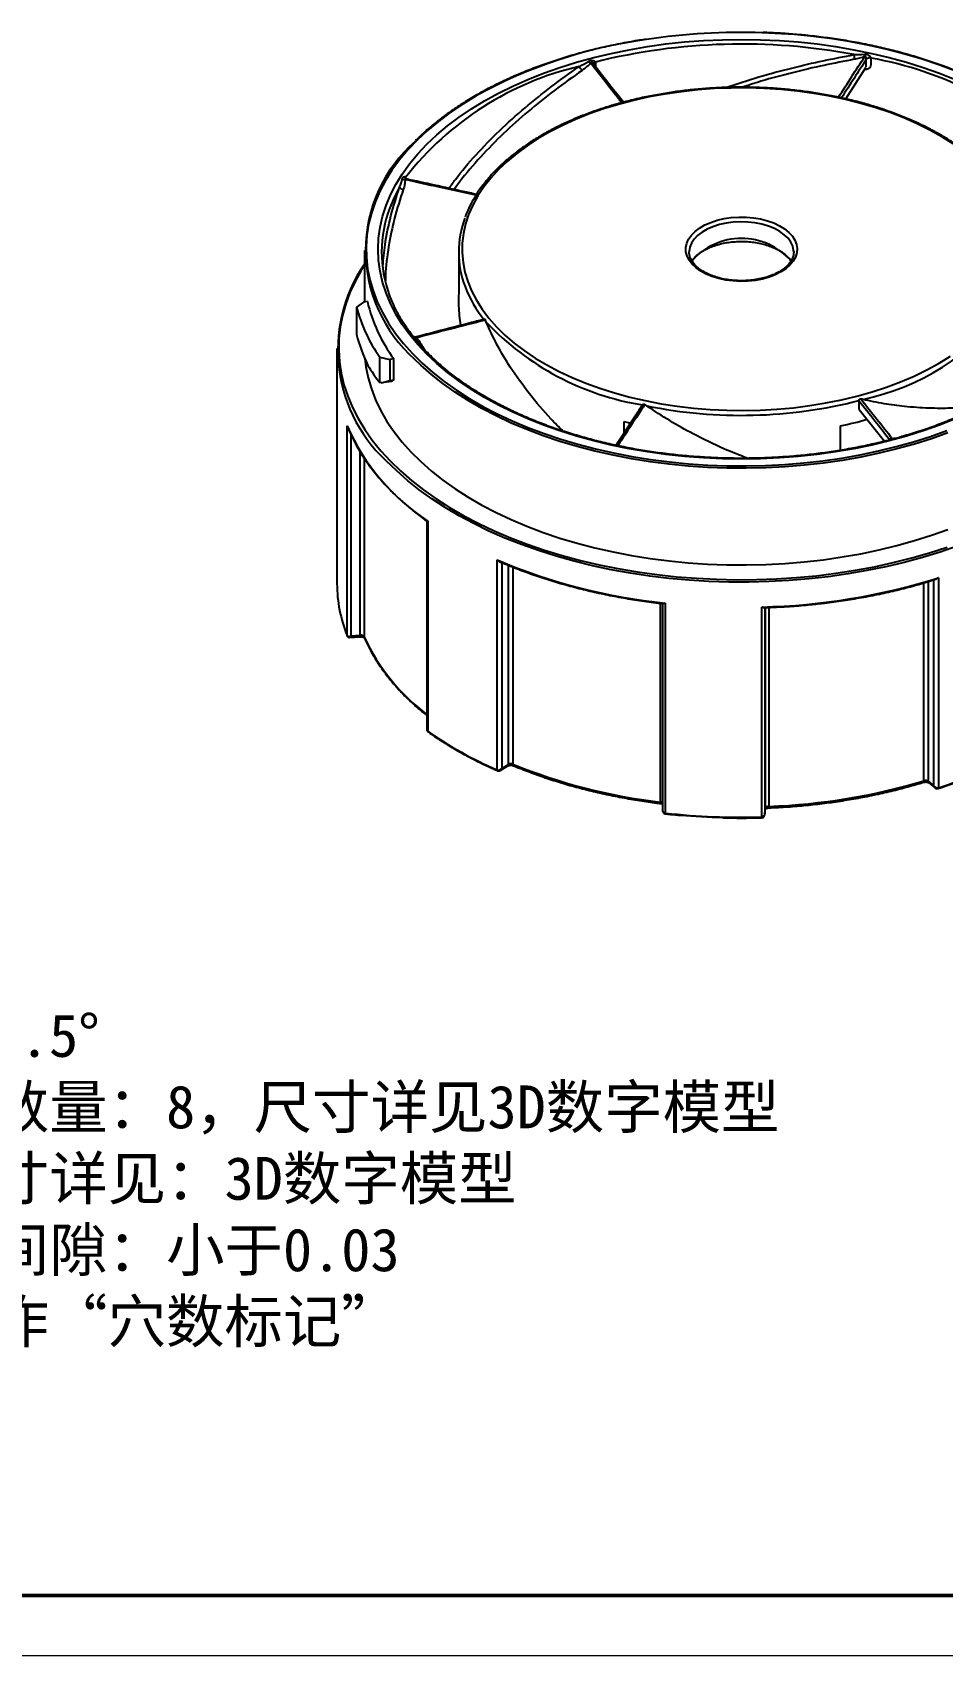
# Model space of a CAD drawing. Header units: millimetres. Extents: x 2517 to 77584, y 486 to 45347.
# Drawn here: x 3273.1 to 3315.6, y 577.5 to 653.2 of the extents above; entities that cross this region are included whole.
import ezdxf

# ---------------------------------------------------------------- set-up
doc = ezdxf.new("R2010")
doc.units = ezdxf.units.MM
for name, color, linetype, lineweight in [('实线', 7, 'Continuous', 25), ('引导线', 6, 'Continuous', 9), ('文本', 3, 'Continuous', 15), ('粗实线', 9, 'Continuous', 50)]:
    doc.layers.add(name, color=color, linetype=linetype, lineweight=lineweight)
doc.styles.get("Standard").update_dxf_attribs({"font": 'simfang.ttf'})

msp = doc.modelspace()

# ---------------------------------------------------------------- linework, layer by layer
at = {"layer": '实线'}
for p, q in [((3299.4012, 651.8342), (3299.4012, 651.6261)), ((3311.0944, 650.1175), (3312.0315, 651.589)), ((3312.0479, 651.6462), (3312.0479, 651.9681)), ((3290.5419, 646.4544), (3290.5419, 646.4229)), ((3288.6207, 643.0392), (3288.6207, 640.6407)), ((3293.0207, 642.9739), (3293.0207, 641.0651)), ((3303.781, 642.9967), (3303.7807, 642.9739)), ((3308.6607, 642.9739), (3308.6603, 642.999)), ((3288.572, 640.6331), (3288.2558, 640.3961)), ((3288.2558, 640.3961), (3288.2558, 639.1178)), ((3288.758, 640.6619), (3288.572, 640.6331)), ((3291.0378, 638.8567), (3290.9706, 638.936)), ((3291.3362, 638.56), (3291.397, 638.4531)), ((3287.3407, 638.4666), (3287.3407, 627.4923)), ((3289.3352, 638.0706), (3289.8143, 637.9566)), ((3289.3352, 636.8773), (3289.3352, 638.0706)), ((3290.0004, 637.9853), (3289.8143, 637.9566)), ((3289.8143, 637.9566), (3289.8143, 636.9817)), ((3290.0004, 637.0105), (3290.0004, 637.9853)), ((3289.414, 636.8622), (3289.3352, 636.8773)), ((3289.414, 636.8622), (3289.8143, 636.9817)), ((3289.8993, 636.9373), (3289.414, 636.8622)), ((3289.8143, 636.9817), (3290.0004, 637.0105)), ((3311.7159, 635.6193), (3312.9027, 634.1422)), ((3287.8152, 625.0646), (3287.8152, 634.8626)), ((3300.7467, 634.531), (3300.7467, 635.06)), ((3310.8434, 633.7176), (3310.8434, 634.8564)), ((3287.9879, 634.4598), (3287.9879, 625.0582)), ((3312.8344, 634.2272), (3312.8356, 634.1261)), ((3313.1209, 634.196), (3313.1209, 634.23)), ((3288.4307, 625.0851), (3288.4307, 633.6265)), ((3288.6026, 633.3657), (3288.6026, 625.0156)), ((3300.4698, 633.9652), (3300.6659, 633.8884)), ((3291.5388, 630.4178), (3291.5388, 620.6926)), ((3291.5747, 630.4128), (3291.5747, 620.6148)), ((3294.8249, 618.8029), (3294.8249, 628.6009)), ((3295.0365, 628.4811), (3295.0365, 618.8772)), ((3295.3458, 619.0621), (3295.3458, 628.354)), ((3295.5549, 628.271), (3295.5549, 619.0727)), ((3314.7371, 618.2984), (3314.7371, 627.5352)), ((3314.9416, 627.5955), (3314.9416, 618.2711)), ((3315.2033, 618.0631), (3315.2033, 627.673)), ((3315.4106, 627.7699), (3315.4106, 617.9719)), ((3302.4349, 617.3044), (3302.4349, 626.5795)), ((3302.5297, 626.5687), (3302.5297, 616.9402)), ((3302.6595, 626.5872), (3302.6595, 616.7892)), ((3307.1668, 616.6073), (3307.1668, 626.4053)), ((3307.3184, 626.3771), (3307.3184, 616.7579)), ((3307.3494, 617.0143), (3307.3494, 626.3781)), ((3307.4978, 626.3833), (3307.4978, 617.1)), ((3287.916, 624.9864), (3288.4236, 625.0172)), ((3287.9879, 625.0582), (3288.4307, 625.0851)), ((3291.5849, 620.5843), (3291.6003, 620.5714)), ((3294.9646, 618.7808), (3295.3128, 618.989)), ((3295.0365, 618.8772), (3295.3458, 619.0621)), ((3314.9416, 618.2711), (3315.2033, 618.0631)), ((3314.9715, 618.2001), (3315.2633, 617.9683)), ((3315.388, 617.9352), (3315.4092, 617.9399)), ((3302.6583, 616.7574), (3302.6802, 616.753)), ((3307.3171, 616.7406), (3307.3487, 617.0015)), ((3307.3184, 616.7579), (3307.3494, 617.0143)), ((3307.3487, 617.0015), (3307.3494, 617.0143))]:
    msp.add_line(p, q, dxfattribs=at)
at = {"layer": '实线', "flags": 128}
for points in [[(3316.1875, 651.4226), (3315.4325, 651.7077), (3314.6531, 651.9701), (3313.8513, 652.2089), (3313.0294, 652.4236), (3312.1893, 652.6136), (3311.3334, 652.7784), (3310.464, 652.9175), (3309.5833, 653.0306), (3308.6937, 653.1174), (3307.7976, 653.1776), (3307.1919, 653.2031)], [(3294.2282, 650.0277), (3294.8722, 650.3805), (3295.5474, 650.7134), (3296.2518, 651.0255), (3296.9836, 651.3158), (3297.7407, 651.5836), (3298.521, 651.8282), (3299.3224, 652.0489), (3300.1428, 652.245), (3300.9798, 652.4161), (3301.8311, 652.5617), (3302.6945, 652.6814), (3303.5676, 652.7748), (3304.4479, 652.8417), (3305.3331, 652.8819), (3306.2207, 652.8953), (3307.1083, 652.8819), (3307.9935, 652.8417), (3308.8738, 652.7748), (3309.7469, 652.6814), (3310.6103, 652.5617), (3311.4616, 652.4161), (3312.2986, 652.245), (3313.1189, 652.0489), (3313.9204, 651.8282), (3314.7007, 651.5836), (3315.4578, 651.3158), (3316.1895, 651.0255)], [(3312.0338, 651.5971), (3312.0448, 651.6203), (3312.0479, 651.6462), (3312.0479, 651.6462), (3312.0479, 651.6462)], [(3293.8322, 650.2563), (3293.2109, 649.8786), (3292.624, 649.483), (3292.0733, 649.0705), (3291.56, 648.6422), (3291.0857, 648.1991), (3290.6514, 647.7426), (3290.2585, 647.2738), (3289.9079, 646.7939), (3289.6005, 646.3042), (3289.3372, 645.806), (3289.1187, 645.3007), (3288.9455, 644.7895), (3288.8182, 644.2739), (3288.737, 643.7552), (3288.7021, 643.2348), (3288.7138, 642.714), (3288.7718, 642.1942), (3288.8761, 641.6769), (3289.0264, 641.1633), (3289.2223, 640.6549), (3289.4633, 640.153), (3289.7487, 639.6589), (3290.0778, 639.174), (3290.4497, 638.6995), (3290.8634, 638.2366), (3291.3179, 637.7867), (3291.8119, 637.3508), (3292.3441, 636.9303), (3292.913, 636.5261), (3293.5173, 636.1393), (3293.7823, 635.9817)], [(3316.1895, 635.1836), (3315.4578, 634.8933), (3314.7007, 634.6255), (3313.9204, 634.3809), (3313.1189, 634.1602), (3312.2986, 633.964), (3311.4616, 633.7929), (3310.6103, 633.6474), (3309.7469, 633.5277), (3308.8738, 633.4343), (3307.9935, 633.3674), (3307.1083, 633.3272), (3306.2207, 633.3137), (3305.3331, 633.3272), (3304.4479, 633.3674), (3303.5676, 633.4343), (3302.6945, 633.5277), (3301.8311, 633.6474), (3300.9798, 633.7929), (3300.1428, 633.964), (3299.3224, 634.1602), (3298.521, 634.3809), (3297.7407, 634.6255), (3296.9836, 634.8933), (3296.2518, 635.1836), (3295.5474, 635.4957), (3294.8722, 635.8286), (3294.2282, 636.1814), (3293.6169, 636.5532), (3293.0403, 636.943), (3292.4998, 637.3497), (3291.9968, 637.7721), (3291.5329, 638.2091), (3291.1092, 638.6596), (3290.727, 639.1223), (3290.3872, 639.5958), (3290.0908, 640.079), (3289.8386, 640.5705), (3289.6313, 641.0689), (3289.4695, 641.5729), (3289.3536, 642.0811), (3289.2839, 642.5921), (3289.2607, 643.1045), (3289.2839, 643.617), (3289.3536, 644.128), (3289.4695, 644.6362), (3289.6313, 645.1402), (3289.8386, 645.6386), (3290.0908, 646.1301), (3290.3872, 646.6132), (3290.727, 647.0868), (3291.1092, 647.5495), (3291.5329, 647.9999), (3291.9968, 648.437), (3292.4998, 648.8594), (3293.0403, 649.2661), (3293.6169, 649.6559), (3294.2282, 650.0277)], [(3316.1046, 648.0149), (3315.5783, 648.3473), (3315.0184, 648.661), (3314.427, 648.9548), (3313.8063, 649.2276), (3313.1584, 649.4785), (3312.4856, 649.7066), (3311.7905, 649.9111), (3311.0754, 650.0912), (3310.3429, 650.2463), (3309.5957, 650.3759), (3308.8364, 650.4794), (3308.0677, 650.5565), (3307.2924, 650.6069), (3306.5133, 650.6305), (3305.7331, 650.6271), (3304.9547, 650.5968), (3304.1808, 650.5397), (3303.4142, 650.456), (3302.6576, 650.3459), (3301.9138, 650.2099), (3301.1855, 650.0485), (3300.4751, 649.8623), (3299.7853, 649.6518), (3299.1186, 649.4179), (3298.4773, 649.1614), (3297.8637, 648.8832), (3297.28, 648.5844), (3296.7283, 648.2659), (3296.2106, 647.9289), (3295.7287, 647.5747), (3295.2844, 647.2045), (3294.8793, 646.8196), (3294.5147, 646.4214), (3294.192, 646.0113), (3293.9124, 645.5908), (3293.6769, 645.1614), (3293.4863, 644.7247), (3293.3412, 644.2822), (3293.2423, 643.8354), (3293.1898, 643.386), (3293.184, 642.9356), (3293.2248, 642.4859), (3293.3122, 642.0383), (3293.4457, 641.5945), (3293.625, 641.1562), (3293.8494, 640.7248), (3294.1181, 640.302), (3294.4301, 639.8892), (3294.7843, 639.4879), (3295.1794, 639.0995), (3295.6141, 638.7255), (3296.0867, 638.3671), (3296.5956, 638.0257), (3297.139, 637.7025), (3297.7149, 637.3987), (3298.3212, 637.1152), (3298.9558, 636.8532), (3299.6164, 636.6136), (3300.3006, 636.3972), (3301.0061, 636.2048), (3301.7302, 636.0371), (3302.4704, 635.8948), (3303.224, 635.7782), (3303.9883, 635.6878), (3304.7607, 635.624), (3305.5382, 635.587), (3306.3182, 635.5769), (3307.0979, 635.5938), (3307.8744, 635.6375), (3308.645, 635.7079), (3309.4069, 635.8049), (3310.1574, 635.9279), (3310.8938, 636.0767), (3311.6135, 636.2506), (3312.3139, 636.4491), (3312.9924, 636.6713), (3313.6468, 636.9166), (3314.2745, 637.1841), (3314.8734, 637.4728), (3315.4414, 637.7816)], [(3290.5312, 646.4222), (3290.5335, 646.4396), (3290.5419, 646.4575)], [(3290.5419, 646.4544), (3290.5335, 646.4368), (3290.5312, 646.4228)], [(3290.2633, 646.0068), (3290.0092, 645.5185), (3289.8057, 645.0383)], [(3308.0592, 642.0432), (3307.7977, 641.9112), (3307.5081, 641.8005), (3307.1956, 641.7131), (3306.8656, 641.6505), (3306.5241, 641.6138), (3306.1772, 641.6038), (3305.8311, 641.6205), (3305.492, 641.6638), (3305.1658, 641.7327), (3304.8585, 641.8261), (3304.5755, 641.9423), (3304.3218, 642.0793), (3304.102, 642.2345), (3303.9201, 642.4053), (3303.7791, 642.5886), (3303.6818, 642.781), (3303.6298, 642.9793), (3303.624, 643.1798), (3303.6645, 643.3789), (3303.7506, 643.5731), (3303.8809, 643.759), (3304.0528, 643.9332), (3304.2635, 644.0926), (3304.5091, 644.2344), (3304.7852, 644.356), (3305.087, 644.4553), (3305.409, 644.5305), (3305.7454, 644.5802), (3306.0904, 644.6036), (3306.4377, 644.6003), (3306.7811, 644.5702), (3307.1145, 644.514), (3307.4319, 644.4327), (3307.7278, 644.3276), (3307.9967, 644.2007), (3308.234, 644.0543), (3308.4353, 643.8909), (3308.5971, 643.7135), (3308.7165, 643.5252), (3308.7913, 643.3294), (3308.8203, 643.1296), (3308.8029, 642.9294), (3308.7394, 642.7322), (3308.631, 642.5418), (3308.4796, 642.3613), (3308.2878, 642.1941), (3308.0592, 642.0432)], [(3308.6603, 642.999), (3308.6573, 643.0476), (3308.6159, 643.2427), (3308.5277, 643.4325), (3308.3947, 643.6134), (3308.2194, 643.7818), (3308.0052, 643.9345), (3307.7562, 644.0686), (3307.4774, 644.1813), (3307.1741, 644.2705), (3306.8522, 644.3345), (3306.518, 644.372), (3306.1781, 644.3823), (3305.839, 644.3651), (3305.5073, 644.3209), (3305.1895, 644.2505), (3304.8918, 644.1552), (3304.6199, 644.037), (3304.3792, 643.898), (3304.1743, 643.7411), (3304.0093, 643.5692), (3303.8873, 643.3857), (3303.8107, 643.1942), (3303.7811, 642.9985), (3303.781, 642.9967)], [(3288.6207, 642.3473), (3288.4757, 642.1164), (3288.1882, 641.6014), (3287.9456, 641.0787), (3287.7484, 640.5496), (3287.5972, 640.0156), (3287.4922, 639.4778), (3287.4338, 638.9377), (3287.4221, 638.3966), (3287.4572, 637.8558), (3287.5389, 637.3168), (3287.667, 636.7807), (3287.8413, 636.249), (3288.0613, 635.7229), (3288.3264, 635.2039), (3288.636, 634.6931), (3288.9893, 634.1919), (3289.3855, 633.7014), (3289.8235, 633.223), (3290.3023, 632.7578), (3290.8206, 632.3069), (3291.3773, 631.8715), (3291.9708, 631.4526), (3292.4039, 631.1721)], [(3291.3362, 638.56), (3291.3089, 638.5535), (3291.3052, 638.5529)], [(3288.6466, 637.9811), (3288.6921, 637.6174), (3288.7969, 637.0977), (3288.9479, 636.5818), (3289.1447, 636.0711), (3289.3868, 635.5669), (3289.6735, 635.0706), (3290.0041, 634.5834), (3290.3777, 634.1067), (3290.7933, 633.6418), (3291.2498, 633.1898), (3291.7461, 632.7519), (3292.2807, 632.3295), (3292.8523, 631.9234), (3293.4593, 631.5349), (3294.1002, 631.1649), (3294.7732, 630.8145), (3295.4765, 630.4845), (3296.2084, 630.1759), (3296.9668, 629.8894), (3297.7498, 629.6259), (3298.5552, 629.386), (3299.3809, 629.1703), (3300.2248, 628.9794), (3301.0846, 628.8139), (3301.958, 628.6742), (3302.8427, 628.5605), (3303.7363, 628.4734), (3304.6366, 628.4129), (3305.541, 628.3792), (3306.4473, 628.3725), (3307.3529, 628.3927), (3308.2556, 628.4398), (3309.1528, 628.5136), (3310.0423, 628.6141), (3310.9217, 628.7408), (3311.7885, 628.8935), (3312.6406, 629.0717), (3313.4757, 629.275), (3314.2916, 629.5029), (3315.086, 629.7547), (3315.857, 630.0298)], [(3315.857, 634.5372), (3315.086, 634.2621), (3314.2916, 634.0102), (3313.4757, 633.7824), (3312.6406, 633.579), (3311.7885, 633.4008), (3310.9217, 633.2481), (3310.0423, 633.1214), (3309.1528, 633.0209), (3308.2556, 632.9471), (3307.3529, 632.9), (3306.4473, 632.8798), (3305.541, 632.8865), (3304.6366, 632.9202), (3303.7363, 632.9807), (3302.8427, 633.0679), (3301.958, 633.1815), (3301.0846, 633.3212), (3300.2248, 633.4867), (3299.3809, 633.6776), (3298.5552, 633.8933), (3297.7498, 634.1332), (3296.9668, 634.3967), (3296.2084, 634.6832), (3295.4765, 634.9918), (3294.7732, 635.3218), (3294.1002, 635.6722), (3293.4593, 636.0422), (3292.8523, 636.4307), (3292.2807, 636.8368), (3291.7461, 637.2593), (3291.2498, 637.6971), (3290.9663, 637.9715)], [(3315.4414, 637.7816), (3315.9763, 638.1094)], [(3293.7823, 635.9817), (3294.1553, 635.771), (3294.8252, 635.4222), (3295.5254, 635.0937), (3296.2539, 634.7865), (3297.0089, 634.5013), (3297.7883, 634.239), (3298.59, 634.0002), (3299.412, 633.7855), (3300.252, 633.5955), (3301.1079, 633.4307), (3301.9773, 633.2916), (3302.858, 633.1785), (3303.7476, 633.0917), (3304.6438, 633.0315), (3305.5441, 632.998), (3306.4463, 632.9913), (3307.3478, 633.0114), (3308.2463, 633.0583), (3309.1395, 633.1318), (3310.0249, 633.2318), (3310.9003, 633.3579), (3311.7632, 633.5099), (3312.6115, 633.6873), (3313.4427, 633.8898), (3314.2549, 634.1166), (3315.0457, 634.3673), (3315.8132, 634.6411)], [(3300.7467, 635.06), (3300.9918, 634.9972), (3301.0419, 634.9848)], [(3316.2937, 629.2482), (3315.4917, 628.9719), (3314.667, 628.7189), (3313.8216, 628.4897), (3312.9576, 628.2849), (3312.0771, 628.105), (3311.1823, 627.9505), (3310.2754, 627.8217), (3309.3585, 627.719), (3308.434, 627.6425), (3307.504, 627.5926), (3306.5709, 627.5693), (3305.637, 627.5726), (3304.7045, 627.6026), (3303.7756, 627.6592), (3302.8528, 627.7422), (3301.9382, 627.8515), (3301.0341, 627.9867), (3300.1427, 628.1476), (3299.2662, 628.3338), (3298.4066, 628.5447), (3297.5662, 628.7799), (3296.747, 629.0389), (3295.951, 629.3209), (3295.1801, 629.6252), (3294.4362, 629.9513), (3293.7211, 630.2981), (3293.0366, 630.665), (3292.3844, 631.0509), (3291.7661, 631.455), (3291.1831, 631.8762), (3290.637, 632.3136), (3290.1289, 632.766), (3289.8742, 633.0129)], [(3292.4039, 631.1721), (3292.5998, 631.0514), (3293.2626, 630.6687), (3293.9577, 630.3056), (3294.6832, 629.963), (3295.4374, 629.6416), (3296.2185, 629.3424), (3297.0244, 629.066), (3297.8531, 628.8132), (3298.7027, 628.5845), (3299.571, 628.3805), (3300.4558, 628.2018), (3301.3549, 628.0487), (3302.2661, 627.9217), (3303.1872, 627.8211), (3304.1158, 627.7471), (3305.0496, 627.7), (3305.9863, 627.6797), (3306.9236, 627.6865), (3307.8592, 627.7202), (3308.7907, 627.7808), (3309.7158, 627.8681), (3310.6322, 627.9819), (3311.5377, 628.122), (3312.4299, 628.2879), (3313.3067, 628.4793), (3314.1659, 628.6957), (3315.0053, 628.9366), (3315.8229, 629.2013)], [(3287.8166, 625.0505), (3287.8145, 625.0571), (3287.813, 625.0696)], [(3287.8152, 625.0646), (3287.817, 625.0512), (3287.8212, 625.04)], [(3288.611, 624.9744), (3288.6056, 624.9905), (3288.6026, 625.0156)], [(3314.709, 618.227), (3314.7152, 618.2299), (3314.7245, 618.2395), (3314.7314, 618.2546), (3314.7357, 618.2745), (3314.7371, 618.2984)], [(3315.4106, 617.9719), (3315.4083, 617.9596), (3315.4046, 617.9493), (3315.3996, 617.9414), (3315.3936, 617.9361), (3315.3881, 617.9339)], [(3315.4191, 617.9741), (3315.4184, 617.9622), (3315.4161, 617.9522), (3315.4125, 617.9447), (3315.4077, 617.9398), (3315.4047, 617.9383)], [(3302.669, 616.7877), (3302.6693, 616.7758), (3302.6702, 616.7661), (3302.6715, 616.759), (3302.6734, 616.7548), (3302.6753, 616.7535)]]:
    msp.add_lwpolyline(points, dxfattribs=at)
at = {"layer": '实线'}
for centre, radius, start, end in [((3306.2122, 623.3608), 29.8584, 88.119635, 98.512007), ((3304.8554, 630.2877), 22.8091, 97.716949, 118.900012), ((3306.2339, 624.4337), 28.2427, 79.306816, 104.000601), ((3311.2336, 652.0638), 0.27, 338.952611, 26.898718), ((3311.5979, 652.0794), 0.374, 2.532461, 19.524671), ((3301.9374, 637.5408), 14.4695, 103.123875, 141.957484), ((3299.7596, 652.2702), 1.2781, 209.935724, 220.094949), ((3299.3511, 652.1425), 0.3919, 224.96101, 244.651078), ((3299.4128, 651.729), 0.1089, 96.155086, 168.391508), ((3299.4104, 651.7284), 0.1062, 95.000565, 169.07478), ((3312.1985, 651.8229), 0.21, 74.348915, 135.854417), ((3312.1961, 651.8234), 0.2071, 73.420952, 135.699769), ((3309.3572, 635.5542), 16.7238, 44.823073, 80.021116), ((3295.4271, 643.0402), 6.7521, 131.163753, 228.650279), ((3290.4851, 646.603), 0.2545, 246.492902, 277.275577), ((3290.4564, 646.1133), 0.2206, 208.87666, 264.623668), ((3295.1926, 642.9741), 5.7689, 159.033411, 200.696431), ((3297.5389, 642.9736), 4.5169, 159.443749, 200.942231), ((3306.222, 640.5137), 3.0926, 41.393311, 138.802339), ((3294.4681, 638.4085), 7.0863, 145.60599, 229.587915), ((3298.6979, 643.4236), 5.7601, 201.001983, 218.818133), ((3295.353, 642.277), 7.3422, 194.843573, 214.953322), ((3295.7058, 642.2601), 7.1292, 192.95464, 216.842268), ((3309.4692, 647.3643), 11.5292, 282.108838, 322.251646), ((3303.6861, 648.6011), 12.9346, 223.470143, 260.717162), ((3290.9706, 639.0513), 0.1153, 270.013677, 313.712427), ((3306.2101, 657.5175), 22.1669, 258.519153, 284.329367), ((3297.2857, 639.0509), 10.3553, 203.857193, 236.529681), ((3306.7805, 653.7263), 19.3023, 282.15089, 285.935956), ((3313.0754, 634.1921), 0.0599, 0.413034, 40.584904), ((3313.075, 634.1909), 0.0603, 1.003629, 40.448229), ((3313.3262, 634.3564), 0.1077, 230.814277, 275.733802), ((3300.5663, 633.9579), 0.0968, 175.628831, 196.621567), ((3305.4473, 653.6814), 27.2372, 247.045718, 264.125397), ((3293.9045, 627.5146), 6.5638, 180.194621, 201.86929), ((3306.4549, 656.2891), 29.8923, 271.364706, 287.433699), ((3288.2745, 625.067), 0.1572, 341.551837, 6.609489), ((3288.4604, 624.9112), 0.1764, 36.285574, 99.719113), ((3297.4008, 629.1341), 9.7144, 205.084738, 232.883895), ((3291.6088, 620.6082), 0.0348, 169.044723, 225.463602), ((3291.6229, 620.6069), 0.0422, 175.803731, 231.421039), ((3302.032, 635.5526), 18.2348, 235.029917, 246.692458), ((3295.265, 619.0545), 0.0812, 306.086349, 5.365593), ((3295.4618, 618.8417), 0.2491, 68.055094, 117.746687), ((3295.6271, 619.0611), 0.0731, 170.844628, 236.760389), ((3305.4535, 643.3169), 26.187, 247.790383, 263.380725), ((3308.752, 638.9724), 22.0313, 287.615056, 297.893644), ((3294.8536, 618.8002), 0.0369, 171.233064, 236.755851), ((3294.8667, 618.8014), 0.0418, 177.931226, 245.28045), ((3306.4431, 645.9371), 28.8564, 272.094576, 286.703816), ((3314.8109, 618.0714), 0.2387, 56.796288, 108.001343), ((3315.0283, 618.2658), 0.0868, 176.512156, 229.184676), ((3302.5249, 617.2869), 0.0917, 169.022709, 213.786413), ((3302.4181, 617.1131), 0.192, 54.453341, 84.97745), ((3302.721, 616.7701), 0.0644, 162.775424, 192.417052), ((3306.219, 649.0486), 32.4556, 263.720394, 271.656301), ((3306.2091, 648.8014), 32.2273, 264.948728, 268.467209), ((3306.9988, 616.5974), 0.1585, 351.030238, 3.297697), ((3307.3607, 616.6254), 0.1948, 185.34567, 195.296969), ((3307.4805, 616.9586), 0.1425, 83.045417, 156.978099), ((3307.2721, 617.0818), 0.2264, 347.368742, 4.616822)]:
    msp.add_arc(centre, radius, start, end, dxfattribs=at)
for centre, major_axis, ratio, start_param, end_param in [((3306.2207, 640.6207), (18.1599, -0.103), 0.5910425, 3.291666, 3.4287711), ((3306.2207, 640.5864), (18.1585, 0.4526), 0.5080497, 3.4127571, 3.5058058), ((3306.2207, 638.9942), (17.5825, 3.8816), 0.2020054, 2.6984372, 2.7135068), ((3287.9711, 625.1501), (0.1535, 0.0903), 0.5003717, 3.0798208, 4.5306716), ((3287.9711, 625.1501), (0.0632, 0.1625), 0.3151061, 3.2856243, 4.2384258), ((3291.6988, 620.738), (0.1407, 0.1063), 0.7172505, 2.6448942, 3.3278001), ((3294.9214, 618.9414), (0.1407, 0.1063), 0.7172505, 3.5676911, 5.0185419), ((3294.9214, 618.9414), (0.0204, 0.1754), 0.7194871, 3.6500636, 4.4225022), ((3315.3328, 618.1174), (0.1373, -0.1075), 0.7640538, 4.3089396, 5.7597904), ((3315.3328, 618.1174), (-0.0125, 0.1763), 0.7779462, 1.8280789, 2.5017114), ((3302.6897, 616.9448), (0.1381, 0.0836), 0.9678817, 2.5419033, 3.9927541), ((3307.1588, 616.7644), (0.1381, 0.0836), 0.9678817, 4.2326452, 5.683496)]:
    msp.add_ellipse(centre, major_axis=major_axis, ratio=ratio, start_param=start_param, end_param=end_param, dxfattribs=at)
for points, knots in [([(3308.9618, 653.1074), (3308.7259, 653.1277), (3308.2075, 653.1722), (3307.623, 653.2058), (3307.2751, 653.2136), (3307.2126, 653.2151)], [0, 0, 0, 0, 0.4066266, 0.8933152, 1, 1, 1, 1]), ([(3321.6375, 647.9544), (3321.562, 648.0349), (3321.3499, 648.2608), (3320.9614, 648.6189), (3320.4763, 649.0285), (3319.9558, 649.4233), (3319.4031, 649.803), (3318.819, 650.1666), (3318.2052, 650.5132), (3317.563, 650.8421), (3316.8939, 651.1524), (3316.1996, 651.4434), (3315.4816, 651.7145), (3314.7418, 651.9651), (3313.9819, 652.1944), (3313.2036, 652.4021), (3312.4087, 652.5876), (3311.5993, 652.7504), (3310.7772, 652.8908), (3309.9439, 653.0056), (3309.3378, 653.0774), (3309.0084, 653.1037), (3308.9618, 653.1074)], [0, 0, 0, 0, 0.0295237, 0.0829361, 0.1363602, 0.1897924, 0.2432295, 0.2966692, 0.3501092, 0.4035482, 0.4569852, 0.5104198, 0.5638516, 0.6172805, 0.6707066, 0.7241299, 0.7775506, 0.830969, 0.8843852, 0.9377998, 0.9912128, 1, 1, 1, 1]), ([(3301.7626, 652.8984), (3301.663, 652.8841), (3301.2863, 652.8299), (3300.6437, 652.7119), (3299.8371, 652.5446), (3299.0463, 652.3534), (3298.2723, 652.1404), (3297.5171, 651.9058), (3296.7824, 651.6503), (3296.0702, 651.3742), (3295.3818, 651.0785), (3294.7194, 650.7634), (3294.1926, 650.4881), (3293.8905, 650.3162), (3293.7922, 650.2602)], [0, 0, 0, 0, 0.0331316, 0.1253457, 0.2175633, 0.3097849, 0.4020111, 0.4942424, 0.5864792, 0.6787218, 0.7709703, 0.8632248, 0.955485, 1, 1, 1, 1]), ([(3305.487, 650.6471), (3306.0019, 650.8175), (3307.033, 651.1588), (3308.5568, 651.5658), (3310.0483, 651.9118), (3310.9979, 652.0943), (3311.4743, 652.1859)], [0, 0, 0, 0, 0.2529662, 0.5065453, 0.752415, 1, 1, 1, 1]), ([(3311.9505, 652.2044), (3312.0145, 652.2104), (3312.0791, 652.1969), (3312.1614, 652.1506), (3312.187, 652.1313), (3312.2207, 652.0959), (3312.2312, 652.0829), (3312.2482, 652.0548), (3312.2547, 652.0389), (3312.2552, 652.0251)], [0, 0, 0, 0, 0.5, 0.5, 0.75, 0.75, 0.875, 0.875, 1, 1, 1, 1]), ([(3292.5742, 645.9424), (3292.6705, 646.0808), (3293.0477, 646.6229), (3293.8288, 647.5248), (3294.9107, 648.6452), (3296.0935, 649.7035), (3297.3399, 650.7033), (3298.2136, 651.3219), (3298.652, 651.6323)], [0, 0, 0, 0, 0.0634068, 0.2485053, 0.4389518, 0.6293984, 0.8140552, 1, 1, 1, 1]), ([(3298.7819, 651.447), (3298.3492, 651.1405), (3297.4808, 650.5255), (3296.2536, 649.5417), (3295.0966, 648.509), (3294.0281, 647.4096), (3293.2621, 646.5366), (3292.8915, 646.0078), (3292.8096, 645.8909)], [0, 0, 0, 0, 0.1876277, 0.3765655, 0.5643105, 0.7520555, 0.9452084, 1, 1, 1, 1]), ([(3299.1833, 651.7883), (3299.126, 651.7243), (3299.062, 651.6652), (3298.9272, 651.5521), (3298.8559, 651.4981), (3298.7819, 651.447)], [0, 0, 0, 0, 0.5, 0.5, 1, 1, 1, 1]), ([(3299.0738, 651.8655), (3299.1258, 651.8993), (3299.1882, 651.9161), (3299.2824, 651.9121), (3299.3139, 651.9064), (3299.3566, 651.8893), (3299.3702, 651.8821), (3299.3921, 651.8632), (3299.4006, 651.8509), (3299.4011, 651.8373)], [0, 0, 0, 0, 0.5, 0.5, 0.75, 0.75, 0.875, 0.875, 1, 1, 1, 1]), ([(3299.3007, 651.7536), (3299.2993, 651.7556), (3299.2864, 651.7741), (3299.2603, 651.7947), (3299.2303, 651.8116), (3299.2132, 651.8146), (3299.2044, 651.8139), (3299.1967, 651.8106), (3299.1883, 651.8024), (3299.1853, 651.794), (3299.1833, 651.7883)], [0, 0, 0, 0, 0.0456149, 0.420842, 0.6252827, 0.6893958, 0.7399206, 0.7905635, 0.858501, 1, 1, 1, 1]), ([(3300.6263, 649.9377), (3300.3826, 650.2509), (3299.9019, 650.8687), (3299.4206, 651.4846), (3299.1833, 651.7883)], [0, 0, 0, 0, 0.5068547, 1, 1, 1, 1]), ([(3300.708, 649.961), (3300.6273, 650.0641), (3300.1582, 650.6629), (3299.6892, 651.2597), (3299.3009, 651.7538)], [0, 0, 0, 0, 0.1721811, 1, 1, 1, 1]), ([(3311.4855, 651.9668), (3311.0168, 651.8761), (3310.0761, 651.694), (3308.6124, 651.3512), (3307.3309, 651.0127), (3306.5416, 650.7546), (3306.2491, 650.659)], [0, 0, 0, 0, 0.27801779, 0.55797674, 0.83616835, 1, 1, 1, 1]), ([(3310.7432, 650.1963), (3310.9506, 650.5174), (3311.3604, 651.1514), (3311.7696, 651.7838), (3311.9716, 652.0959)], [0, 0, 0, 0, 0.5063331, 1, 1, 1, 1]), ([(3312.0479, 651.9681), (3311.8565, 651.6713), (3311.4698, 651.0713), (3311.0831, 650.4701), (3310.8877, 650.1663)], [0, 0, 0, 0, 0.4947759, 1, 1, 1, 1]), ([(3311.9716, 652.0959), (3311.8876, 652.0657), (3311.8057, 652.0415), (3311.644, 651.9993), (3311.5641, 651.9815), (3311.4855, 651.9668)], [0, 0, 0, 0, 0.5, 0.5, 1, 1, 1, 1]), ([(3312.2552, 652.0219), (3312.2542, 651.9354), (3312.2527, 651.8117), (3312.2587, 651.6549), (3312.2188, 651.5723), (3312.1537, 651.5175), (3312.0606, 651.4968), (3311.9964, 651.4862), (3311.9625, 651.4806)], [0, 0, 0, 0, 0.3576546, 0.5110312, 0.6310642, 0.7515682, 0.8687964, 1, 1, 1, 1]), ([(3312.0479, 651.9691), (3312.0476, 651.9837), (3312.0467, 652.0032), (3312.0439, 652.0361), (3312.042, 652.051), (3312.0354, 652.0793), (3312.0319, 652.0937), (3312.0132, 652.1071), (3312.0037, 652.1083), (3311.9866, 652.1043), (3311.9789, 652.1004), (3311.9716, 652.0959)], [0, 0, 0, 0, 0.25, 0.25, 0.5, 0.5, 0.75, 0.75, 0.875, 0.875, 1, 1, 1, 1]), ([(3318.1584, 646.2562), (3318.0831, 646.3489), (3317.9016, 646.5724), (3317.5708, 646.9133), (3317.1737, 647.2795), (3316.7405, 647.6316), (3316.2742, 647.9689), (3315.7761, 648.2902), (3315.2478, 648.5945), (3314.691, 648.8808), (3314.1075, 649.1484), (3313.4992, 649.3963), (3312.8681, 649.6239), (3312.216, 649.8304), (3311.5451, 650.0152), (3310.8575, 650.1778), (3310.1553, 650.3177), (3309.4408, 650.4345), (3308.7162, 650.5277), (3307.9838, 650.5972), (3307.2458, 650.6426), (3306.5046, 650.664), (3305.7625, 650.6611), (3305.0219, 650.6341), (3304.285, 650.583), (3303.5542, 650.5079), (3302.8318, 650.4091), (3302.12, 650.2869), (3301.4211, 650.1417), (3300.7373, 649.9738), (3300.0706, 649.7839), (3299.4233, 649.5724), (3298.7974, 649.34), (3298.1947, 649.0873), (3297.6173, 648.8153), (3297.0669, 648.5246), (3296.5453, 648.2161), (3296.0542, 647.8907), (3295.5952, 647.5495), (3295.1697, 647.1935), (3294.7796, 646.8237), (3294.4245, 646.4416), (3294.1116, 646.0472), (3293.9133, 645.7747), (3293.8309, 645.6316), (3293.8277, 645.6261)], [0, 0, 0, 0, 0.0169611, 0.0408739, 0.0648096, 0.0887615, 0.1127238, 0.1366919, 0.1606621, 0.1846314, 0.2085984, 0.232562, 0.2565218, 0.2804777, 0.3044299, 0.3283784, 0.3523237, 0.3762661, 0.4002063, 0.4241445, 0.4480814, 0.4720176, 0.4959534, 0.5198894, 0.543826, 0.5677638, 0.5917033, 0.615645, 0.6395894, 0.6635371, 0.6874885, 0.7114442, 0.7354043, 0.7593693, 0.7833391, 0.8073135, 0.8312922, 0.8552739, 0.879257, 0.9032381, 0.9272133, 0.9511775, 0.9751245, 0.9990469, 1, 1, 1, 1]), ([(3293.7922, 650.2602), (3293.6865, 650.1983), (3293.38, 650.0186), (3292.8957, 649.7083), (3292.3504, 649.3248), (3291.8393, 648.9257), (3291.3853, 648.5369), (3291.1191, 648.2752), (3290.9982, 648.1563)], [0, 0, 0, 0, 0.0982087, 0.284791, 0.4713934, 0.6579945, 0.8445869, 1, 1, 1, 1]), ([(3290.3836, 646.3696), (3290.3932, 646.4181), (3290.4167, 646.4555), (3290.4678, 646.4861), (3290.4867, 646.4925), (3290.5134, 646.492), (3290.5221, 646.4901), (3290.5362, 646.4799), (3290.5417, 646.471), (3290.5419, 646.4575)], [0, 0, 0, 0, 0.5, 0.5, 0.75, 0.75, 0.875, 0.875, 1, 1, 1, 1]), ([(3290.5174, 646.3505), (3290.5204, 646.2735), (3290.5118, 646.1971), (3290.4828, 646.0448), (3290.4619, 645.9688), (3290.4357, 645.8937)], [0, 0, 0, 0, 0.5, 0.5, 1, 1, 1, 1]), ([(3290.5658, 646.3806), (3290.5605, 646.3823), (3290.5455, 646.3872), (3290.526, 646.387), (3290.5129, 646.383), (3290.5082, 646.379), (3290.5064, 646.3734), (3290.5084, 646.3637), (3290.5138, 646.3558), (3290.5174, 646.3505)], [0, 0, 0, 0, 0.1598981, 0.4564531, 0.5494503, 0.6227385, 0.6962003, 0.7947536, 1, 1, 1, 1]), ([(3293.8237, 645.6191), (3293.2592, 645.7448), (3292.6948, 645.87), (3292.1303, 645.9948), (3291.5927, 646.1137), (3291.055, 646.2322), (3290.5174, 646.3505)], [0, 0, 0, 0, 0.0022615971, 0.0022615971, 0.0022615971, 0.0044154381, 0.0044154381, 0.0044154381, 0.0044154381]), ([(3290.5664, 646.3829), (3290.5634, 646.3833), (3290.5506, 646.3853), (3290.5317, 646.412), (3290.5314, 646.4208), (3290.5314, 646.4222)], [0, 0, 0, 0, 0.2074501, 0.8737852, 1, 1, 1, 1]), ([(3293.852, 645.662), (3293.6458, 645.7074), (3292.5505, 645.9487), (3291.4552, 646.1878), (3290.5661, 646.382)], [0, 0, 0, 0, 0.1882868, 1, 1, 1, 1]), ([(3289.4804, 642.3054), (3289.5096, 642.6411), (3289.578, 643.4262), (3289.8365, 644.6612), (3290.1207, 645.5572), (3290.2633, 646.0068)], [0, 0, 0, 0, 0.2712294, 0.6343482, 1, 1, 1, 1]), ([(3290.4357, 645.8937), (3290.292, 645.4496), (3290.0034, 644.5582), (3289.7405, 643.2159), (3289.606, 642.2388), (3289.6039, 641.7117), (3289.6036, 641.6324)], [0, 0, 0, 0, 0.3139971, 0.6301866, 0.94438, 1, 1, 1, 1]), ([(3293.8277, 645.6261), (3293.7492, 645.4947), (3293.589, 645.2267), (3293.423, 644.8816), (3293.3468, 644.6672), (3293.3211, 644.595)], [0, 0, 0, 0, 0.3894074, 0.7943282, 1, 1, 1, 1]), ([(3303.9146, 642.5475), (3303.9359, 642.5822), (3303.99, 642.6703), (3304.1215, 642.8061), (3304.3004, 642.9504), (3304.5131, 643.0812), (3304.7544, 643.1962), (3305.0212, 643.2934), (3305.3088, 643.3706), (3305.6124, 643.4264), (3305.9268, 643.4596), (3306.2465, 643.4695), (3306.5658, 643.4558), (3306.8791, 643.4189), (3307.1808, 643.3594), (3307.4656, 643.2787), (3307.7285, 643.1785), (3307.9649, 643.0609), (3308.1713, 642.9287), (3308.3423, 642.7846), (3308.4619, 642.6567), (3308.5094, 642.5768), (3308.5257, 642.5493)], [0, 0, 0, 0, 0.0343279, 0.0872385, 0.1394879, 0.1915037, 0.2434859, 0.2955214, 0.3476502, 0.399871, 0.452164, 0.5045015, 0.556853, 0.6091809, 0.6614485, 0.7136242, 0.7656793, 0.817594, 0.8693713, 0.9210645, 0.9727747, 1, 1, 1, 1]), ([(3307.9792, 642.0511), (3307.9402, 642.0295), (3307.8267, 641.9666), (3307.6166, 641.8743), (3307.3442, 641.7822), (3307.0516, 641.7107), (3306.7446, 641.6609), (3306.4282, 641.634), (3306.1081, 641.6305), (3305.7899, 641.6505), (3305.4792, 641.6936), (3305.1815, 641.759), (3304.9022, 641.8452), (3304.646, 641.9503), (3304.4174, 642.0722), (3304.2201, 642.2079), (3304.0572, 642.3546), (3303.9304, 642.5089), (3303.8414, 642.6682), (3303.7873, 642.8302), (3303.7832, 642.9388), (3303.7812, 642.9935)], [0, 0, 0, 0, 0.0280529, 0.0817608, 0.1355799, 0.1894982, 0.2435072, 0.2975836, 0.3516977, 0.4058175, 0.4599009, 0.5139131, 0.5678217, 0.6215988, 0.6752283, 0.728724, 0.7821617, 0.8356596, 0.8895375, 0.9443363, 1, 1, 1, 1]), ([(3308.6601, 642.9956), (3308.6581, 642.9398), (3308.6541, 642.8269), (3308.596, 642.658), (3308.4996, 642.4917), (3308.3634, 642.3337), (3308.1931, 642.1843), (3308.0508, 642.0957), (3307.9792, 642.0511)], [0, 0, 0, 0, 0.1694036, 0.3422844, 0.510722, 0.6747102, 0.836174, 1, 1, 1, 1]), ([(3290.8783, 639.0646), (3290.8303, 639.1246), (3290.6665, 639.3295), (3290.4268, 639.6887), (3290.1605, 640.1409), (3289.947, 640.569), (3289.8403, 640.8481), (3289.7929, 640.9719)], [0, 0, 0, 0, 0.09830705, 0.33540911, 0.57272248, 0.81029764, 1, 1, 1, 1]), ([(3293.1145, 639.548), (3293.0795, 639.8505), (3293.0209, 640.3558), (3293.0344, 640.8619), (3293.0398, 641.065)], [0, 0, 0, 0, 0.5985947, 1, 1, 1, 1]), ([(3294.2282, 639.8367), (3294.0279, 639.785), (3292.9643, 639.51), (3291.9007, 639.2329), (3291.0373, 639.008)], [0, 0, 0, 0, 0.1883191, 1, 1, 1, 1]), ([(3294.2672, 639.7964), (3293.7179, 639.6558), (3293.1686, 639.5146), (3292.6194, 639.3731), (3292.0963, 639.2384), (3291.5733, 639.1033), (3291.0502, 638.968)], [0, 0, 0, 0, 0.0022615971, 0.0022615971, 0.0022615971, 0.0044154381, 0.0044154381, 0.0044154381, 0.0044154381]), ([(3294.2283, 639.8362), (3294.2321, 639.8369), (3294.2406, 639.8383), (3294.2533, 639.8293), (3294.2623, 639.8142), (3294.2658, 639.8017), (3294.2672, 639.7964)], [0, 0, 0, 0, 0.2400456, 0.5320311, 0.8036522, 1, 1, 1, 1]), ([(3297.8839, 634.6176), (3297.6989, 634.8031), (3297.1443, 635.3594), (3296.3061, 636.3465), (3295.4751, 637.5031), (3294.8034, 638.624), (3294.4675, 639.3422), (3294.2991, 639.7024)], [0, 0, 0, 0, 0.1221151, 0.3660512, 0.6123248, 0.8055834, 1, 1, 1, 1]), ([(3321.9316, 639.574), (3321.8456, 639.4468), (3321.6591, 639.1711), (3321.3254, 638.7574), (3320.9413, 638.3322), (3320.5199, 637.9187), (3320.0635, 637.5175), (3319.5727, 637.1296), (3319.0488, 636.7561), (3318.4931, 636.3978), (3317.907, 636.0556), (3317.2918, 635.7305), (3316.649, 635.4232), (3315.9803, 635.1346), (3315.2875, 634.8651), (3314.5714, 634.6167), (3313.9256, 634.4134), (3313.5115, 634.3022), (3313.3501, 634.2589)], [0, 0, 0, 0, 0.0553712, 0.1200334, 0.18464, 0.249204, 0.3137372, 0.3782497, 0.4427497, 0.5072436, 0.5717359, 0.6362295, 0.7007269, 0.7652301, 0.8297402, 0.8942577, 0.9587827, 1, 1, 1, 1]), ([(3290.9706, 638.936), (3290.9591, 638.9484), (3290.9362, 638.973), (3290.9101, 639.005), (3290.8897, 639.035), (3290.879, 639.0567), (3290.8753, 639.0605), (3290.8743, 639.0615)], [0, 0, 0, 0, 0.2128576, 0.4212676, 0.6220717, 0.9000984, 1, 1, 1, 1]), ([(3291.0364, 639.0093), (3291.0343, 639.0084), (3291.0146, 638.9999), (3290.9754, 639.0028), (3290.9298, 639.0161), (3290.8962, 639.0378), (3290.8818, 639.0544), (3290.8754, 639.0617)], [0, 0, 0, 0, 0.0383525, 0.3498912, 0.6055705, 0.824941, 1, 1, 1, 1]), ([(3291.0378, 639.0065), (3291.0343, 639.0062), (3291.0248, 639.0054), (3291.0156, 638.9982), (3291.014, 638.9907), (3291.0161, 638.986), (3291.0213, 638.9813), (3291.0326, 638.9748), (3291.0431, 638.9707), (3291.0502, 638.968)], [0, 0, 0, 0, 0.1719161, 0.4642268, 0.5558961, 0.6281367, 0.7005464, 0.7976838, 1, 1, 1, 1]), ([(3300.4582, 633.9322), (3300.3182, 633.9611), (3299.9156, 634.0441), (3299.2668, 634.2057), (3298.5131, 634.4147), (3297.7794, 634.646), (3297.0665, 634.8977), (3296.3765, 635.1694), (3295.7109, 635.4604), (3295.0716, 635.7699), (3294.46, 636.0972), (3293.8777, 636.4413), (3293.3261, 636.8014), (3292.8065, 637.1766), (3292.3204, 637.5659), (3291.8677, 637.9681), (3291.4545, 638.3833), (3291.1791, 638.6809), (3291.0528, 638.8425), (3291.04, 638.8588)], [0, 0, 0, 0, 0.0341031, 0.0980601, 0.16201, 0.2259522, 0.289886, 0.3538112, 0.4177274, 0.4816348, 0.5455341, 0.6094262, 0.6733132, 0.737198, 0.8010832, 0.8649738, 0.9288765, 0.9927999, 1, 1, 1, 1]), ([(3291.0502, 638.968), (3291.1118, 638.9064), (3291.1636, 638.8403), (3291.2575, 638.7036), (3291.2992, 638.6326), (3291.3362, 638.56)], [0, 0, 0, 0, 0.5, 0.5, 1, 1, 1, 1]), ([(3301.6063, 635.8504), (3301.5298, 635.7332), (3301.126, 635.1145), (3300.7223, 634.4938), (3300.395, 633.9907)], [0, 0, 0, 0, 0.1893976, 1, 1, 1, 1]), ([(3301.713, 635.8602), (3301.5005, 635.5374), (3301.2882, 635.2141), (3301.0759, 634.8906), (3300.8738, 634.5824), (3300.6718, 634.2739), (3300.4698, 633.9652)], [0, 0, 0, 0, 0.0022615971, 0.0022615971, 0.0022615971, 0.0044154381, 0.0044154381, 0.0044154381, 0.0044154381]), ([(3301.6069, 635.8501), (3301.6076, 635.8515), (3301.6112, 635.8593), (3301.6257, 635.8704), (3301.6483, 635.8801), (3301.6742, 635.8807), (3301.6966, 635.8729), (3301.7081, 635.8639), (3301.713, 635.8602)], [0, 0, 0, 0, 0.0465016, 0.2433113, 0.4511406, 0.6620177, 0.8581927, 1, 1, 1, 1]), ([(3306.489, 633.3456), (3306.1272, 633.4899), (3305.282, 633.827), (3304.0678, 634.4206), (3302.8599, 635.0899), (3302.1527, 635.5589), (3301.798, 635.7941)], [0, 0, 0, 0, 0.2252551, 0.52622449, 0.76240465, 1, 1, 1, 1]), ([(3311.6946, 636.0259), (3311.6948, 635.977), (3311.6951, 635.8656), (3311.693, 635.7384), (3311.6959, 635.6469), (3311.7117, 635.6275), (3311.7174, 635.6205)], [0, 0, 0, 0, 0.3524297, 0.803436, 0.9285045, 1, 1, 1, 1]), ([(3313.1209, 634.23), (3312.8943, 634.5157), (3312.6677, 634.8013), (3312.4411, 635.0866), (3312.1923, 635.4), (3311.9435, 635.7131), (3311.6946, 636.0259)], [0.0002009624, 0.0002009624, 0.0002009624, 0.0002009624, 0.0022498948, 0.0022498948, 0.0022498948, 0.0045000334, 0.0045000334, 0.0045000334, 0.0045000334]), ([(3311.6963, 636.0403), (3311.698, 636.0475), (3311.7006, 636.0553), (3311.7041, 636.0629), (3311.7076, 636.0705), (3311.712, 636.078), (3311.7172, 636.0849), (3311.7226, 636.0921), (3311.729, 636.0987), (3311.736, 636.1041), (3311.7431, 636.1095), (3311.7511, 636.1138), (3311.7593, 636.1164), (3311.767, 636.1188), (3311.7751, 636.1198), (3311.7829, 636.1193), (3311.7885, 636.119), (3311.794, 636.1179), (3311.7993, 636.1162)], [0, 0, 0, 0, 0.00003213243, 0.00003213243, 0.00003213243, 0.00006413439, 0.00006413439, 0.00006413439, 0.00009796916, 0.00009796916, 0.00009796916, 0.00013237075, 0.00013237075, 0.00013237075, 0.00016431008, 0.00016431008, 0.00016431008, 0.00018722294, 0.00018722294, 0.00018722294, 0.00018722294]), ([(3311.7993, 636.1162), (3312.0481, 635.8022), (3312.2971, 635.4877), (3312.5462, 635.1729), (3312.7834, 634.8731), (3313.0207, 634.5731), (3313.2581, 634.2729)], [0, 0, 0, 0, 0.0022615971, 0.0022615971, 0.0022615971, 0.0044154381, 0.0044154381, 0.0044154381, 0.0044154381]), ([(3317.3909, 635.7883), (3317.3434, 635.7822), (3317.1216, 635.7541), (3316.6549, 635.7136), (3315.9076, 635.674), (3314.973, 635.6735), (3313.9214, 635.7457), (3312.8852, 635.8802), (3312.2208, 636.0211), (3311.8877, 636.0917)], [0, 0, 0, 0, 0.037496, 0.1752061, 0.3129162, 0.5038348, 0.6965828, 0.8478382, 1, 1, 1, 1]), ([(3287.828, 634.8244), (3287.8261, 634.8278), (3287.8196, 634.839), (3287.8172, 634.8525), (3287.8153, 634.8619), (3287.8152, 634.8626)], [0, 0, 0, 0, 0.2832906, 0.9464983, 1, 1, 1, 1]), ([(3287.8274, 634.8241), (3287.8566, 634.7521), (3287.9535, 634.5132), (3288.1481, 634.1117), (3288.4252, 633.623), (3288.7425, 633.1424), (3289.0983, 632.671), (3289.4921, 632.2098), (3289.9229, 631.7599), (3290.3896, 631.3222), (3290.892, 630.898), (3291.2825, 630.5972), (3291.5052, 630.4381), (3291.5415, 630.4122)], [0, 0, 0, 0, 0.0446914, 0.1484116, 0.2521764, 0.3559973, 0.4598688, 0.563784, 0.6677348, 0.7717135, 0.8757126, 0.9797259, 1, 1, 1, 1]), ([(3300.3944, 633.991), (3300.3935, 633.9894), (3300.3873, 633.9781), (3300.3643, 633.9597), (3300.349, 633.9555), (3300.3438, 633.9541)], [0, 0, 0, 0, 0.0960545, 0.6931682, 1, 1, 1, 1]), ([(3300.3953, 633.9904), (3300.3956, 633.9911), (3300.3973, 633.9942), (3300.4017, 633.9843), (3300.412, 633.9735), (3300.423, 633.9681), (3300.4307, 633.9658), (3300.4397, 633.9644), (3300.4537, 633.964), (3300.4633, 633.9647), (3300.4698, 633.9652)], [0, 0, 0, 0, 0.0894168, 0.4474301, 0.6424866, 0.7036547, 0.7518595, 0.8001783, 0.8650009, 1, 1, 1, 1]), ([(3313.3501, 634.2589), (3313.2595, 634.2336), (3312.9177, 634.1385), (3312.307, 633.996), (3311.5203, 633.8318), (3310.7192, 633.6917), (3309.9072, 633.5744), (3309.0859, 633.4806), (3308.2575, 633.4103), (3307.424, 633.3639), (3306.5875, 633.3414), (3305.7501, 633.3429), (3304.9138, 633.3684), (3304.0808, 633.4177), (3303.2532, 633.491), (3302.4328, 633.5875), (3301.6226, 633.7086), (3300.9634, 633.8233), (3300.5802, 633.9059), (3300.4582, 633.9322)], [0, 0, 0, 0, 0.0228165, 0.0859759, 0.1491415, 0.2123128, 0.2754889, 0.3386692, 0.4018528, 0.4650389, 0.5282265, 0.5914151, 0.6546036, 0.7177908, 0.780976, 0.8441583, 0.9073369, 0.9705108, 1, 1, 1, 1]), ([(3313.1209, 634.2311), (3313.1212, 634.2456), (3313.1318, 634.2515), (3313.154, 634.2574), (3313.1665, 634.2576), (3313.1937, 634.257), (3313.2088, 634.2554), (3313.235, 634.2583), (3313.2434, 634.2609), (3313.2534, 634.267), (3313.2561, 634.2701), (3313.2581, 634.2729)], [0, 0, 0, 0, 0.25, 0.25, 0.5, 0.5, 0.75, 0.75, 0.875, 0.875, 1, 1, 1, 1]), ([(3313.2581, 634.2729), (3313.3098, 634.2779), (3313.3615, 634.283), (3313.4232, 634.279), (3313.4233, 634.279)], [0, 0, 0, 0, 0.99846, 1, 1, 1, 1]), ([(3291.5747, 630.4128), (3291.5743, 630.4128), (3291.5691, 630.4117), (3291.5537, 630.4089), (3291.5464, 630.4107), (3291.5413, 630.412)], [0, 0, 0, 0, 0.023315, 0.3123518, 1, 1, 1, 1]), ([(3294.9135, 628.5345), (3294.9092, 628.5359), (3294.8839, 628.5441), (3294.8549, 628.5694), (3294.832, 628.5927), (3294.8254, 628.6004), (3294.8249, 628.6009)], [0, 0, 0, 0, 0.1231514, 0.7295506, 0.9798132, 1, 1, 1, 1]), ([(3294.9133, 628.5339), (3295.0004, 628.4963), (3295.3245, 628.3563), (3295.9036, 628.1281), (3296.658, 627.8574), (3297.434, 627.6079), (3298.2293, 627.3798), (3299.0422, 627.1735), (3299.8709, 626.9896), (3300.7136, 626.8283), (3301.5686, 626.6906), (3302.1899, 626.607), (3302.5253, 626.5692), (3302.5705, 626.5641)], [0, 0, 0, 0, 0.0385676, 0.1435909, 0.2486156, 0.3536351, 0.4586496, 0.5636593, 0.6686647, 0.773666, 0.8786638, 0.9836585, 1, 1, 1, 1]), ([(3310.0293, 626.5843), (3310.0903, 626.5909), (3310.4419, 626.6292), (3311.0759, 626.7222), (3311.9286, 626.8641), (3312.768, 627.0312), (3313.5932, 627.2202), (3314.4017, 627.4321), (3314.9725, 627.5991), (3315.2732, 627.6951), (3315.3149, 627.7085)], [0, 0, 0, 0, 0.03291134, 0.18986145, 0.34681587, 0.50377539, 0.66074094, 0.8177132, 0.97469281, 1, 1, 1, 1]), ([(3315.4106, 627.7699), (3315.4101, 627.7694), (3315.4028, 627.7623), (3315.3782, 627.7408), (3315.3464, 627.7174), (3315.3201, 627.7111), (3315.3146, 627.7097)], [0, 0, 0, 0, 0.0194285, 0.2603039, 0.8439457, 1, 1, 1, 1]), ([(3302.6595, 626.5872), (3302.6589, 626.5869), (3302.6507, 626.5831), (3302.6249, 626.5722), (3302.5938, 626.5615), (3302.5755, 626.5647), (3302.5706, 626.5655)], [0, 0, 0, 0, 0.0184307, 0.2468635, 0.800363, 1, 1, 1, 1]), ([(3307.2634, 626.3752), (3307.3688, 626.3784), (3307.6617, 626.3874), (3307.9533, 626.4055), (3308.14, 626.4171)], [0, 0, 0, 0, 0.3599415, 1, 1, 1, 1]), ([(3308.14, 626.4171), (3308.2475, 626.4228), (3308.6497, 626.4439), (3309.2809, 626.498), (3309.8001, 626.5578), (3310.0293, 626.5843)], [0, 0, 0, 0, 0.1694557, 0.6333651, 1, 1, 1, 1]), ([(3307.2634, 626.3762), (3307.2573, 626.3757), (3307.2358, 626.374), (3307.2023, 626.3874), (3307.1757, 626.4004), (3307.1674, 626.4049), (3307.1668, 626.4053)], [0, 0, 0, 0, 0.2113042, 0.7567424, 0.981847, 1, 1, 1, 1]), ([(3287.8155, 625.0533), (3287.8164, 625.0507), (3287.818, 625.0462), (3287.8207, 625.042), (3287.8217, 625.0403)], [0, 0, 0, 0, 0.5884764, 1, 1, 1, 1]), ([(3287.821, 625.0404), (3287.8278, 625.0295), (3287.8412, 625.0082), (3287.8732, 624.9909), (3287.8995, 624.985), (3287.913, 624.9869), (3287.9165, 624.9874)], [0, 0, 0, 0, 0.3206742, 0.6324424, 0.9028257, 1, 1, 1, 1]), ([(3288.4236, 625.0172), (3288.4378, 625.0176), (3288.4738, 625.0186), (3288.5279, 625.011), (3288.5751, 624.9958), (3288.6045, 624.98), (3288.6137, 624.9694), (3288.6125, 624.9715), (3288.6123, 624.9718)], [0, 0, 0, 0, 0.1480516, 0.3767686, 0.5765542, 0.7585728, 0.9547588, 1, 1, 1, 1]), ([(3288.611, 624.9744), (3288.6498, 624.8876), (3288.7618, 624.6372), (3288.9778, 624.2282), (3289.2715, 623.7511), (3289.6048, 623.2827), (3289.9764, 622.8243), (3290.385, 622.3765), (3290.832, 621.9416), (3291.2172, 621.5974), (3291.4644, 621.4035), (3291.5388, 621.3451)], [0, 0, 0, 0, 0.0664866, 0.1917786, 0.3171727, 0.4427026, 0.5683526, 0.6941033, 0.8199339, 0.9458249, 1, 1, 1, 1]), ([(3291.5407, 620.6977), (3291.54, 620.6934), (3291.5363, 620.6712), (3291.5471, 620.6335), (3291.5663, 620.6002), (3291.5811, 620.5865), (3291.5844, 620.5834)], [0, 0, 0, 0, 0.10059743, 0.52466079, 0.89341961, 1, 1, 1, 1]), ([(3291.5966, 620.5739), (3291.696, 620.5045), (3291.9844, 620.3031), (3292.4861, 619.9819), (3293.1103, 619.6163), (3293.7643, 619.2686), (3294.3418, 618.9879), (3294.7049, 618.8264), (3294.8334, 618.7693)], [0, 0, 0, 0, 0.1037561, 0.3008322, 0.4979194, 0.6950043, 0.8920836, 1, 1, 1, 1]), ([(3295.3128, 618.989), (3295.3201, 618.9929), (3295.3373, 619.0021), (3295.3811, 619.0158), (3295.4401, 619.0239), (3295.5053, 619.022), (3295.5564, 619.0117), (3295.5796, 619.0028), (3295.587, 618.9999)], [0, 0, 0, 0, 0.12873, 0.3020167, 0.4928062, 0.6963849, 0.901861, 1, 1, 1, 1]), ([(3295.587, 618.9999), (3295.7116, 618.9486), (3296.0728, 618.7997), (3296.6887, 618.5685), (3297.4406, 618.3137), (3298.2129, 618.0805), (3299.0035, 617.8689), (3299.8106, 617.6796), (3300.6323, 617.5128), (3301.4522, 617.3718), (3302.0602, 617.2845), (3302.3888, 617.2434), (3302.4487, 617.2359)], [0, 0, 0, 0, 0.06064336, 0.17581074, 0.29097303, 0.4061236, 0.52126272, 0.63639129, 0.75151013, 0.86662034, 0.97566755, 1, 1, 1, 1]), ([(3315.4047, 617.9383), (3315.5401, 617.9827), (3315.933, 618.1115), (3316.5672, 618.3406), (3317.2987, 618.6317), (3318.005, 618.943), (3318.5841, 619.2226), (3318.9226, 619.401), (3319.0423, 619.4641)], [0, 0, 0, 0, 0.103727, 0.3008025, 0.4979012, 0.6950114, 0.8921329, 1, 1, 1, 1]), ([(3294.8291, 618.7713), (3294.833, 618.7694), (3294.8396, 618.7662), (3294.8466, 618.7648), (3294.8493, 618.7643)], [0, 0, 0, 0, 0.603729, 1, 1, 1, 1]), ([(3294.8491, 618.7634), (3294.8646, 618.7605), (3294.8946, 618.7549), (3294.9354, 618.7642), (3294.9565, 618.7777), (3294.965, 618.7831)], [0, 0, 0, 0, 0.3869336, 0.750858, 1, 1, 1, 1]), ([(3307.4931, 617.0323), (3307.6453, 617.0392), (3308.0867, 617.0591), (3308.8144, 617.1104), (3309.6727, 617.1941), (3310.523, 617.3019), (3311.3635, 617.433), (3312.1923, 617.5874), (3313.0075, 617.7646), (3313.7929, 617.9609), (3314.3566, 618.1198), (3314.6545, 618.2104), (3314.709, 618.227)], [0, 0, 0, 0, 0.060613, 0.1757135, 0.2908249, 0.4059412, 0.5210635, 0.6361932, 0.7513318, 0.8664804, 0.9755859, 1, 1, 1, 1]), ([(3314.709, 618.227), (3314.7208, 618.2301), (3314.7503, 618.238), (3314.8076, 618.2432), (3314.8727, 618.2387), (3314.9268, 618.2248), (3314.9589, 618.2094), (3314.9681, 618.2026), (3314.9715, 618.2001)], [0, 0, 0, 0, 0.1306282, 0.32542, 0.530645, 0.7347005, 0.9010981, 1, 1, 1, 1]), ([(3315.2614, 617.9734), (3315.267, 617.9677), (3315.2859, 617.9485), (3315.3275, 617.933), (3315.3659, 617.9298), (3315.385, 617.9334), (3315.3881, 617.9339)], [0, 0, 0, 0, 0.17068561, 0.57667172, 0.93029992, 1, 1, 1, 1]), ([(3302.4487, 617.2359), (3302.4621, 617.2339), (3302.4934, 617.2291), (3302.5165, 617.2198), (3302.5297, 617.2146)], [0, 0, 0, 0, 0.4300149, 1, 1, 1, 1]), ([(3302.53, 616.952), (3302.5305, 616.9315), (3302.5316, 616.8874), (3302.5562, 616.8272), (3302.5968, 616.7816), (3302.6336, 616.7621), (3302.6542, 616.7572), (3302.6581, 616.7563)], [0, 0, 0, 0, 0.2417125, 0.5211996, 0.7499251, 0.952926, 1, 1, 1, 1]), ([(3302.6753, 616.7535), (3302.8282, 616.7366), (3303.0571, 616.7114), (3303.2879, 616.6933), (3303.3644, 616.6873)], [0, 0, 0, 0, 0.668349, 1, 1, 1, 1]), ([(3305.3471, 616.574), (3305.4923, 616.5695), (3305.9328, 616.5559), (3306.5364, 616.5581), (3306.9937, 616.5688), (3307.1554, 616.5727)], [0, 0, 0, 0, 0.2411183, 0.7314968, 1, 1, 1, 1]), ([(3307.1505, 616.5726), (3307.155, 616.5726), (3307.1626, 616.5725), (3307.1699, 616.5742), (3307.1728, 616.5748)], [0, 0, 0, 0, 0.6068259, 1, 1, 1, 1]), ([(3307.1728, 616.574), (3307.1898, 616.5781), (3307.2237, 616.5863), (3307.2668, 616.6211), (3307.3008, 616.6711), (3307.3155, 616.7197), (3307.3179, 616.7501), (3307.3185, 616.7571)], [0, 0, 0, 0, 0.2048868, 0.4079799, 0.6376814, 0.9154808, 1, 1, 1, 1]), ([(3307.345, 616.9876), (3307.3446, 616.987), (3307.3434, 616.9852), (3307.3563, 616.9975), (3307.3873, 617.0128), (3307.4346, 617.0273), (3307.4731, 617.0306), (3307.4931, 617.0323)], [0, 0, 0, 0, 0.1075053, 0.3150975, 0.5279509, 0.7554641, 1, 1, 1, 1])]:
    msp.add_open_spline(points, degree=3, knots=knots, dxfattribs=at)
for points in [[(3311.4743, 652.1859), (3311.6301, 652.1856), (3311.7882, 652.1892), (3311.9505, 652.2044)], [(3298.652, 651.6323), (3298.7984, 651.7042), (3298.9419, 651.78), (3299.0738, 651.8655)], [(3299.4011, 651.8373), (3299.4011, 651.8363), (3299.4012, 651.8353), (3299.4012, 651.8342)], [(3312.0479, 651.9681), (3312.0479, 651.9684), (3312.0479, 651.9688), (3312.0479, 651.9691)], [(3312.2552, 652.0251), (3312.2552, 652.024), (3312.2552, 652.023), (3312.2552, 652.0219)], [(3290.2633, 646.0068), (3290.3145, 646.1259), (3290.3595, 646.2468), (3290.3836, 646.3696)], [(3290.5419, 646.4575), (3290.5419, 646.4565), (3290.5419, 646.4555), (3290.5419, 646.4544)], [(3294.2991, 639.7024), (3294.2855, 639.7333), (3294.2748, 639.7646), (3294.2672, 639.7964)], [(3301.798, 635.7941), (3301.7683, 635.8147), (3301.7399, 635.8366), (3301.713, 635.8602)], [(3311.6946, 636.0259), (3311.6946, 636.0305), (3311.6952, 636.0354), (3311.6963, 636.0403)], [(3311.8877, 636.0917), (3311.8592, 636.0983), (3311.8297, 636.1064), (3311.7993, 636.1162)], [(3313.1209, 634.23), (3313.1209, 634.2304), (3313.1209, 634.2307), (3313.1209, 634.2311)], [(3287.813, 625.0696), (3287.8137, 625.0678), (3287.8144, 625.0661), (3287.8152, 625.0646)], [(3291.5747, 620.6148), (3291.5767, 620.6131), (3291.5787, 620.6115), (3291.5808, 620.61)], [(3294.8171, 618.8058), (3294.8197, 618.8047), (3294.8223, 618.8037), (3294.8249, 618.8029)], [(3315.4106, 617.9719), (3315.4135, 617.9725), (3315.4163, 617.9732), (3315.4191, 617.9741)], [(3302.6595, 616.7892), (3302.6627, 616.7885), (3302.6658, 616.788), (3302.669, 616.7877)], [(3307.1571, 616.6065), (3307.1603, 616.6066), (3307.1636, 616.6068), (3307.1668, 616.6073)]]:
    msp.add_open_spline(points, degree=3, dxfattribs=at)
at = {"layer": '引导线'}
msp.add_line((3230.6462, 577.474), (3465.865, 577.474), dxfattribs=at)
at = {"layer": '粗实线'}
msp.add_line((3244.6473, 580.2742), (3463.0648, 580.2742), dxfattribs=at)

# ---------------------------------------------------------------- texts
at = {"layer": '文本', "insert": (3254.8184, 601.2656), "char_height": 2, "width": 59.873178, "attachment_point": 4}
msp.add_mtext('技术要求\\P1.拔模斜度：0.5°\\P2.导风槽扇叶数量：8，尺寸详见3D数字模型\\P3.其它未注尺寸详见：3D数字模型\\P4.与风罩配合间隙：小于0.03\\P5.塑料件上，作“穴数标记”', dxfattribs=at)

doc.saveas('drawing.dxf')
